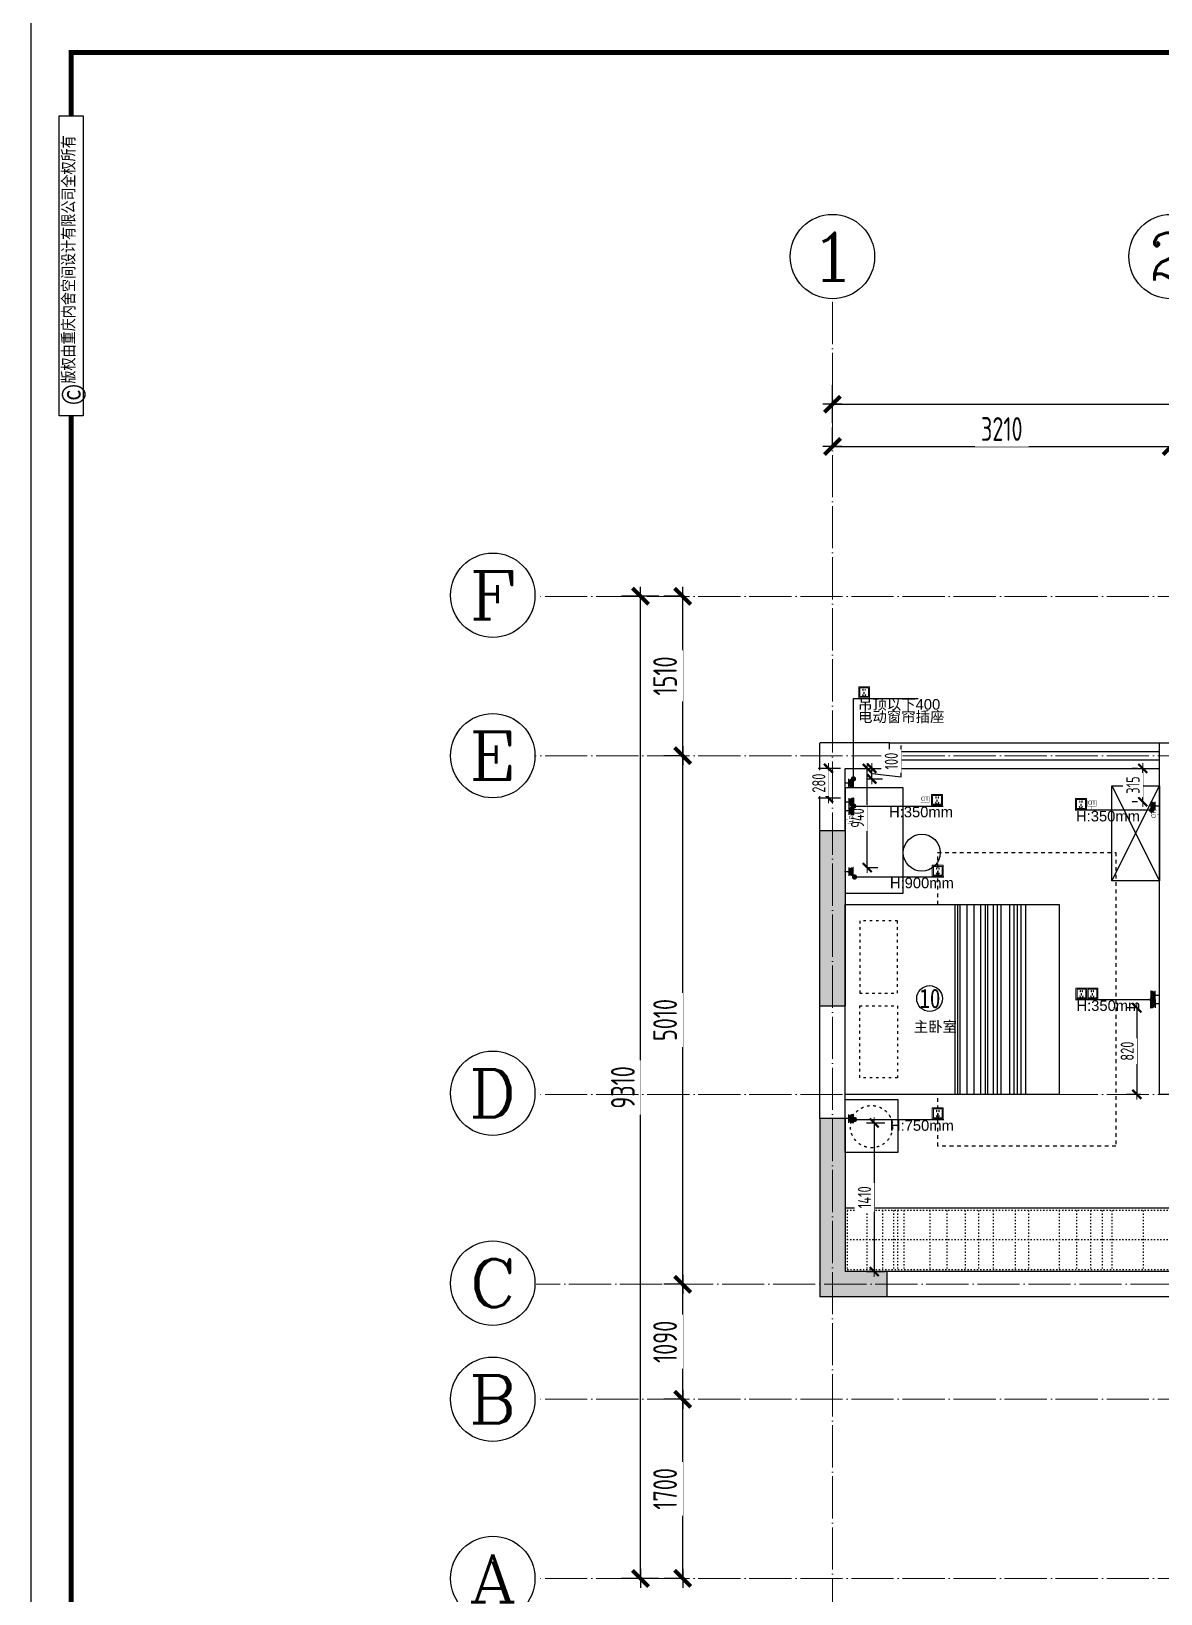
# Model space of a CAD drawing. Header units: inches. Extents: x -50945 to 250244, y -404780 to 18493.
# Drawn here: x 91323 to 102031, y -284912 to -270102 of the extents above; entities that cross this region are included whole.
import ezdxf
from ezdxf.enums import TextEntityAlignment as Align

# ---------------------------------------------------------------- set-up
doc = ezdxf.new("R2010")
doc.units = ezdxf.units.IN
doc.header["$MEASUREMENT"] = 0
for name, pattern in [('ACAD_ISO03W100', [30, 12, -18]), ('DOTE', [2.42, 2, -0.2, 0.02, -0.2]), ('iGo户型优化10', [30, 12, -18]), ('iGo户型优化15', [2, 1, -1])]:
    doc.linetypes.add(name, pattern=pattern)
for name, color, linetype, lineweight in [('0000插座', 1, 'Continuous', 25), ('0000照明', 241, 'Continuous', 25), ('天棚材质标注', 2, 'Continuous', 5)]:
    doc.layers.add(name, color=color, linetype=linetype, lineweight=lineweight)
for name, color, linetype in [('15开关布置图-YJ', 2, 'Continuous'), ('AXIS', 1, 'Continuous'), ('AXIS_TEXT', 7, 'Continuous'), ('A图框', 7, 'Continuous'), ('D-ARCHI', 250, 'Continuous'), ('EVH 立面填充', 8, 'Continuous'), ('IBS-003-建筑窗框', 3, 'Continuous'), ('IBS-182-原建筑非承重墙', 150, 'Continuous'), ('IBS-200-原建筑承重墙柱', 200, 'Continuous'), ('IBS-63-原建筑窗', 63, 'Continuous'), ('IDS-040-固定高家具', 40, 'Continuous'), ('IFF-51-活动家具', 51, 'Continuous'), ('iGo户型优化', 7, 'Continuous'), ('外标注', 50, 'Continuous'), ('房间编号', 50, 'Continuous')]:
    doc.layers.add(name, color=color, linetype=linetype)
doc.styles.add('04.YBC-外标注3.0', font='', dxfattribs={"width": 0.8, "height": 3})
doc.styles.add('_TCH_AXIS', font='COMPLEX', dxfattribs={"bigfont": 'GBCBIG'})
doc.styles.add('ARI', font='', dxfattribs={"width": 0.8, "height": 200})
doc.styles.add('COMPLEX', font='COMPLEX')
doc.styles.add('HBA-DIMT', font='ARCHS.SHX', dxfattribs={"width": 0.8})
doc.styles.add('MtXpl_Arial_Unicode_', font='Arial Unicode.ttf')
doc.styles.get("Standard").update_dxf_attribs({"font": 'Arial.ttf'})
doc.styles.get('04.YBC-外标注3.0').set_extended_font_data('SimSun')
doc.styles.get('ARI').set_extended_font_data('SimSun')
doc.dimstyles.new('HBA_40', dxfattribs={"dimscale": 50, "dimtxt": 2.5, "dimasz": 0.1, "dimexe": 2, "dimexo": 2.5, "dimgap": 0.6, "dimtad": 1, "dimdec": 0, "dimrnd": 5, "dimzin": 0, "dimtxsty": 'HBA-DIMT', "dimblk": 'HBA_DIMENSION_TICK', "dimblk1": 'HBA_DIMENSION_TICK', "dimblk2": 'HBA_DIMENSION_TICK', "dimcen": 0.125, "dimclrd": 44, "dimclre": 44, "dimclrt": 2, "dimadec": 0, "dimazin": 0, "dimtfac": 1, "dimtdec": 0, "dimtix": 1, "dimtmove": 1, "dimatfit": 3, "dimldrblk": 'HBA_Leader_Dot', "dimfxl": 0, "dimtvp": 1, "dimtfill": 1, "dimtolj": 1, "dimtzin": 0, "dimarcsym": 0})

# ---------------------------------------------------------------- blocks, each defined once
blk = doc.blocks.new('HBA_DIMENSION_TICK')
at = {"color": 0, "linetype": 'ByBlock'}
for p, q in [((-10, 0), (0, 0)), ((0, 0), (10, 0))]:
    blk.add_line(p, q, dxfattribs=at)
at = {"color": 50, "linetype": 'ByBlock'}
blk.add_solid([(-10, -7), (-7, -10), (7, 10), (10, 7)], dxfattribs=at)
blk = doc.blocks.new('*D740')
at = {"layer": 'Defpoints', "color": 0, "transparency": 16777216}
for p in [(102129, -274038), (98919, -274263), (102129, -274263)]:
    blk.add_point(p, dxfattribs=at)
at = {"layer": '外标注', "color": 44, "lineweight": -2, "transparency": 16777216}
for p, q in [((98919, -274038), (98919, -273858)), ((102129, -274038), (102129, -273858)), ((98928, -274038), (102120, -274038))]:
    blk.add_line(p, q, dxfattribs=at)
at = {"layer": '外标注', "color": 44, "lineweight": -2, "transparency": 16777216, "xscale": 9, "yscale": 9, "zscale": 9, "rotation": 180}
blk.add_blockref('HBA_DIMENSION_TICK', (98919, -274038), dxfattribs=at)
at = {"layer": '外标注', "color": 44, "lineweight": -2, "transparency": 16777216, "xscale": 9, "yscale": 9, "zscale": 9}
blk.add_blockref('HBA_DIMENSION_TICK', (102129, -274038), dxfattribs=at)
at = {"layer": '外标注', "color": 2, "transparency": 16777216, "insert": (100524, -273872), "char_height": 225, "attachment_point": 5, "style": 'HBA-DIMT', "bg_fill": 3, "box_fill_scale": 1.25, "bg_fill_color": 256, "bg_fill_true_color": 13158600, "bg_fill_transparency": 0}
blk.add_mtext('\\A1;3210', dxfattribs=at)
blk = doc.blocks.new('HBA_Leader_Dot')
at = {"color": 0, "linetype": 'ByBlock'}
blk.add_line((-5, 0), (-10, 0), dxfattribs=at)
at = {"color": 0, "linetype": 'ByBlock', "const_width": 5}
blk.add_lwpolyline([(-2.5, 0, 1), (2.5, 0, 1)], format="xyb", close=True, dxfattribs=at)
blk = doc.blocks.new('*D744')
at = {"layer": 'Defpoints', "color": 0, "transparency": 16777216}
for p in [(113619, -273638), (98919, -274038), (113619, -274038)]:
    blk.add_point(p, dxfattribs=at)
at = {"layer": '外标注', "color": 44, "lineweight": -2, "transparency": 16777216}
for p, q in [((98919, -273813), (98919, -273458)), ((113619, -273813), (113619, -273458)), ((98928, -273638), (113610, -273638))]:
    blk.add_line(p, q, dxfattribs=at)
at = {"layer": '外标注', "color": 44, "lineweight": -2, "transparency": 16777216, "xscale": 9, "yscale": 9, "zscale": 9, "rotation": 180}
blk.add_blockref('HBA_DIMENSION_TICK', (98919, -273638), dxfattribs=at)
at = {"layer": '外标注', "color": 44, "lineweight": -2, "transparency": 16777216, "xscale": 9, "yscale": 9, "zscale": 9}
blk.add_blockref('HBA_DIMENSION_TICK', (113619, -273638), dxfattribs=at)
at = {"layer": '外标注', "color": 2, "transparency": 16777216, "insert": (106269, -273472), "char_height": 225, "attachment_point": 5, "style": 'HBA-DIMT', "bg_fill": 3, "box_fill_scale": 1.25, "bg_fill_color": 256, "bg_fill_true_color": 13158600, "bg_fill_transparency": 0}
blk.add_mtext('\\A1;14700', dxfattribs=at)
blk = doc.blocks.new('*D745')
at = {"layer": 'Defpoints', "color": 0, "transparency": 16777216}
for p in [(97499, -283069), (97700, -283069), (97700, -284767)]:
    blk.add_point(p, dxfattribs=at)
at = {"layer": '外标注', "color": 44, "lineweight": -2, "transparency": 16777216}
for p, q in [((97499, -283069), (97319, -283069)), ((97499, -284758), (97499, -283078)), ((97499, -284767), (97319, -284767))]:
    blk.add_line(p, q, dxfattribs=at)
at = {"layer": '外标注', "color": 44, "lineweight": -2, "transparency": 16777216, "xscale": 9, "yscale": 9, "zscale": 9}
for p, rotation in [((97499, -283069), 90), ((97499, -284767), 270)]:
    blk.add_blockref('HBA_DIMENSION_TICK', p, dxfattribs=dict(at, rotation=rotation))
at = {"layer": '外标注', "color": 2, "transparency": 16777216, "insert": (97332, -283918), "char_height": 225, "attachment_point": 5, "rotation": 90, "style": 'HBA-DIMT', "bg_fill": 3, "box_fill_scale": 1.25, "bg_fill_color": 256, "bg_fill_true_color": 13158600, "bg_fill_transparency": 0}
blk.add_mtext('\\A1;1700', dxfattribs=at)
blk = doc.blocks.new('*D746')
at = {"layer": 'Defpoints', "color": 0, "transparency": 16777216}
for p in [(97499, -281979), (97700, -281979), (97700, -283069)]:
    blk.add_point(p, dxfattribs=at)
at = {"layer": '外标注', "color": 44, "lineweight": -2, "transparency": 16777216}
for p, q in [((97499, -281979), (97319, -281979)), ((97499, -283060), (97499, -281988)), ((97499, -283069), (97319, -283069))]:
    blk.add_line(p, q, dxfattribs=at)
at = {"layer": '外标注', "color": 44, "lineweight": -2, "transparency": 16777216, "xscale": 9, "yscale": 9, "zscale": 9}
for p, rotation in [((97499, -281979), 90), ((97499, -283069), 270)]:
    blk.add_blockref('HBA_DIMENSION_TICK', p, dxfattribs=dict(at, rotation=rotation))
at = {"layer": '外标注', "color": 2, "transparency": 16777216, "insert": (97332, -282524), "char_height": 225, "attachment_point": 5, "rotation": 90, "style": 'HBA-DIMT', "bg_fill": 3, "box_fill_scale": 1.25, "bg_fill_color": 256, "bg_fill_true_color": 13158600, "bg_fill_transparency": 0}
blk.add_mtext('\\A1;1090', dxfattribs=at)
blk = doc.blocks.new('*D747')
at = {"layer": 'Defpoints', "color": 0, "transparency": 16777216}
for p in [(97499, -276969), (97700, -276969), (97700, -281979)]:
    blk.add_point(p, dxfattribs=at)
at = {"layer": '外标注', "color": 44, "lineweight": -2, "transparency": 16777216}
for p, q in [((97499, -276969), (97319, -276969)), ((97499, -281970), (97499, -276978)), ((97499, -281979), (97319, -281979))]:
    blk.add_line(p, q, dxfattribs=at)
at = {"layer": '外标注', "color": 44, "lineweight": -2, "transparency": 16777216, "xscale": 9, "yscale": 9, "zscale": 9}
for p, rotation in [((97499, -276969), 90), ((97499, -281979), 270)]:
    blk.add_blockref('HBA_DIMENSION_TICK', p, dxfattribs=dict(at, rotation=rotation))
at = {"layer": '外标注', "color": 2, "transparency": 16777216, "insert": (97332, -279474), "char_height": 225, "attachment_point": 5, "rotation": 90, "style": 'HBA-DIMT', "bg_fill": 3, "box_fill_scale": 1.25, "bg_fill_color": 256, "bg_fill_true_color": 13158600, "bg_fill_transparency": 0}
blk.add_mtext('\\A1;5010', dxfattribs=at)
blk = doc.blocks.new('*D748')
at = {"layer": 'Defpoints', "color": 0, "transparency": 16777216}
for p in [(97499, -275458), (97700, -275458), (97700, -276969)]:
    blk.add_point(p, dxfattribs=at)
at = {"layer": '外标注', "color": 44, "lineweight": -2, "transparency": 16777216}
for p, q in [((97499, -275458), (97319, -275458)), ((97499, -276960), (97499, -275467)), ((97499, -276969), (97319, -276969))]:
    blk.add_line(p, q, dxfattribs=at)
at = {"layer": '外标注', "color": 44, "lineweight": -2, "transparency": 16777216, "xscale": 9, "yscale": 9, "zscale": 9}
for p, rotation in [((97499, -275458), 90), ((97499, -276969), 270)]:
    blk.add_blockref('HBA_DIMENSION_TICK', p, dxfattribs=dict(at, rotation=rotation))
at = {"layer": '外标注', "color": 2, "transparency": 16777216, "insert": (97332, -276213), "char_height": 225, "attachment_point": 5, "rotation": 90, "style": 'HBA-DIMT', "bg_fill": 3, "box_fill_scale": 1.25, "bg_fill_color": 256, "bg_fill_true_color": 13158600, "bg_fill_transparency": 0}
blk.add_mtext('\\A1;1510', dxfattribs=at)
blk = doc.blocks.new('*D749')
at = {"layer": 'Defpoints', "color": 0, "transparency": 16777216}
for p in [(97099, -275458), (97499, -275458), (97499, -284767)]:
    blk.add_point(p, dxfattribs=at)
at = {"layer": '外标注', "color": 44, "lineweight": -2, "transparency": 16777216}
for p, q in [((97274, -275458), (96919, -275458)), ((97099, -284758), (97099, -275467)), ((97274, -284767), (96919, -284767))]:
    blk.add_line(p, q, dxfattribs=at)
at = {"layer": '外标注', "color": 44, "lineweight": -2, "transparency": 16777216, "xscale": 9, "yscale": 9, "zscale": 9}
for p, rotation in [((97099, -275458), 90), ((97099, -284767), 270)]:
    blk.add_blockref('HBA_DIMENSION_TICK', p, dxfattribs=dict(at, rotation=rotation))
at = {"layer": '外标注', "color": 2, "transparency": 16777216, "insert": (96932, -280113), "char_height": 225, "attachment_point": 5, "rotation": 90, "style": 'HBA-DIMT', "bg_fill": 3, "box_fill_scale": 1.25, "bg_fill_color": 256, "bg_fill_true_color": 13158600, "bg_fill_transparency": 0}
blk.add_mtext('\\A1;9310', dxfattribs=at)
blk = doc.blocks.new('_AXISO')
blk.add_circle((0, 0), 0.5)
at = {"layer": 'AXIS_TEXT', "style": 'COMPLEX', "width": 1.041667}
blk.add_attdef('A', text='', height=0.56, dxfattribs=at).set_placement((-0.25, -0.28), (0.25, -0.28), align=Align.FIT)
blk = doc.blocks.new('gegeg')
at = {"layer": 'A图框'}
for points in [[(162587, -39218), (162587, -60008), (133187, -60008), (133187, -39218)], [(133431, -40125), (133643, -40125), (133643, -42755), (133431, -42755)]]:
    blk.add_lwpolyline(points, close=True, dxfattribs=at)
at = {"layer": 'A图框', "const_width": 42}
for points in [[(133537, -40125), (133537, -39568), (162237, -39568), (162237, -57908)], [(133537, -57908), (133537, -42755)]]:
    blk.add_lwpolyline(points, dxfattribs=at)
at = {"layer": 'A图框', "rotation": 90, "style": '04.YBC-外标注3.0'}
for s, insert, char_height, width, attachment_point in [('版权由重庆内舍空间设计有限公司全权所有', (133460, -42471), 105, 2420.6, 1), ('©', (133559, -42567), 210, 191.34, 5)]:
    blk.add_mtext(s, dxfattribs=dict(at, insert=insert, char_height=char_height, width=width, attachment_point=attachment_point))
blk = doc.blocks.new('fntjy')
at = {"layer": 'IFF-51-活动家具'}
for p, q in [((34752, -15106), (34752, -13306)), ((34794, -15106), (34794, -13306)), ((34830, -15106), (34830, -13306)), ((34860, -15106), (34860, -13306)), ((34902, -15106), (34902, -13306)), ((34985, -15106), (34985, -13306)), ((35021, -15106), (35021, -13306)), ((35057, -15106), (35057, -13306)), ((35110, -15106), (35110, -13306)), ((35134, -15106), (35134, -13306)), ((35176, -15106), (35176, -13306)), ((35241, -15106), (35241, -13306)), ((35307, -15106), (35307, -13306)), ((35373, -15106), (35373, -13306)), ((35396, -15106), (35396, -13306)), ((35420, -15106), (35420, -13306))]:
    blk.add_line(p, q, dxfattribs=at)
for points in [[(36461, -12756), (36461, -13256), (35961, -13256), (35961, -12756)], [(34431, -15106), (34431, -13306), (36461, -13306), (36461, -15106)]]:
    blk.add_lwpolyline(points, close=True, dxfattribs=at)
at = {"layer": 'iGo户型优化', "color": 251, "linetype": 'iGo户型优化15', "ltscale": 35}
blk.add_lwpolyline([(35583, -15106), (35583, -15598), (33895, -15598), (33895, -12814), (35583, -12814), (35583, -13306)], dxfattribs=at)
at = {"layer": 'iGo户型优化', "color": 251, "linetype": 'iGo户型优化10', "ltscale": 2}
for points in [[(36323, -13463), (36323, -14145), (35963, -14145), (35963, -13463)], [(36323, -14949), (36323, -14266), (35963, -14266), (35963, -14949)]]:
    blk.add_lwpolyline(points, close=True, dxfattribs=at)
blk.add_circle((36211, -13000), 200, dxfattribs=at)
blk = doc.blocks.new('_LINKPT1')
blk.add_line((0, 0), (0, 0))
blk = doc.blocks.new('M_X23')
for p, q in [((-0.5, 1.05), (-0.5, 1)), ((-0.5, 1), (0.5, 1)), ((0.5, 0.5), (-0.5, 0.5)), ((0, 0.5), (0, 0)), ((0.5, 1.05), (0.5, 1))]:
    blk.add_line(p, q)
blk.add_arc((0, 1), 0.5, 180, 0)
for points in [[(0.43, 0.75), (-0.43, 0.75), (0.5, 1), (-0.5, 1)], [(0.25, 0.57), (-0.25, 0.57), (0.43, 0.75), (-0.43, 0.75)], [(0, 0.5), (0, 0.5), (0.25, 0.57), (-0.25, 0.57)]]:
    blk.add_solid(points)
blk.add_blockref('_LINKPT1', (0, 0))
at = {"width": 0.8, "flags": 9}
blk.add_attdef('A', (0, 0), '', height=0.00002, dxfattribs=at)
blk = doc.blocks.new('*D767')
at = {"layer": 'Defpoints', "color": 0, "transparency": 16777216}
for p in [(99118, -280449), (99118, -281859), (99315, -281859)]:
    blk.add_point(p, dxfattribs=at)
at = {"layer": '天棚材质标注', "color": 44, "lineweight": -2, "transparency": 16777216}
for p, q in [((99243, -280449), (99415, -280449)), ((99315, -280454), (99315, -281854)), ((99243, -281859), (99415, -281859))]:
    blk.add_line(p, q, dxfattribs=at)
at = {"layer": '天棚材质标注', "color": 44, "lineweight": -2, "transparency": 16777216, "xscale": 5, "yscale": 5, "zscale": 5}
for p, rotation in [((99315, -280449), 90), ((99315, -281859), 270)]:
    blk.add_blockref('HBA_DIMENSION_TICK', p, dxfattribs=dict(at, rotation=rotation))
at = {"layer": '天棚材质标注', "color": 2, "transparency": 16777216, "insert": (99222, -281154), "char_height": 125, "attachment_point": 5, "rotation": 90, "style": 'HBA-DIMT', "bg_fill": 3, "box_fill_scale": 1.25, "bg_fill_color": 256, "bg_fill_true_color": 13158600, "bg_fill_transparency": 0}
blk.add_mtext('\\A1;1410', dxfattribs=at)
blk = doc.blocks.new('h46jtr')
at = {"lineweight": 0}
for points in [[(4759.4, 50.76), (4763.7, 50.76), (4763.7, 46.46), (4759.4, 46.46)], [(4763.27, 50.33), (4759.83, 50.33), (4759.83, 46.89), (4763.27, 46.89)], [(4761.03, 49.83), (4761.14, 49.83), (4761.14, 49.26), (4761.03, 49.26)], [(4761.88, 49.83), (4762, 49.83), (4762, 49.26), (4761.88, 49.26)], [(4760.98, 47.68), (4760.86, 47.61), (4761.13, 47.16), (4761.24, 47.22)], [(4761.44, 48.58), (4761.59, 48.58), (4761.59, 48), (4761.44, 48)], [(4762.05, 47.68), (4762.16, 47.61), (4761.9, 47.16), (4761.79, 47.22)]]:
    blk.add_lwpolyline(points, close=True, dxfattribs=at)
blk = doc.blocks.new('*D768')
at = {"layer": 'Defpoints', "color": 0, "transparency": 16777216}
for p in [(99118, -277089), (99249, -277089), (99118, -278029)]:
    blk.add_point(p, dxfattribs=at)
at = {"layer": '天棚材质标注', "color": 44, "lineweight": -2, "transparency": 16777216}
for p, q in [((99243, -277089), (99349, -277089)), ((99249, -278024), (99249, -277094)), ((99243, -278029), (99349, -278029))]:
    blk.add_line(p, q, dxfattribs=at)
at = {"layer": '天棚材质标注', "color": 44, "lineweight": -2, "transparency": 16777216, "xscale": 5, "yscale": 5, "zscale": 5}
for p, rotation in [((99249, -277089), 90), ((99249, -278029), 270)]:
    blk.add_blockref('HBA_DIMENSION_TICK', p, dxfattribs=dict(at, rotation=rotation))
at = {"layer": '天棚材质标注', "color": 2, "transparency": 16777216, "insert": (99156, -277559), "char_height": 125, "attachment_point": 5, "rotation": 90, "style": 'HBA-DIMT', "bg_fill": 3, "box_fill_scale": 1.25, "bg_fill_color": 256, "bg_fill_true_color": 13158600, "bg_fill_transparency": 0}
blk.add_mtext('\\A1;940', dxfattribs=at)
blk = doc.blocks.new('dther')
at = {"color": 1, "const_width": 2.65}
for points in [[(520868, -304443), (520949, -304443), (520949, -304503), (520989, -304503)], [(520868, -304564), (520949, -304564), (520949, -304503), (520989, -304503)]]:
    blk.add_lwpolyline(points, dxfattribs=at)
at = {"color": 1, "insert": (520900, -304503), "char_height": 60.4, "width": 110.39, "attachment_point": 5, "rotation": 90}
blk.add_mtext('{\\W1;TD}', dxfattribs=at)
blk = doc.blocks.new('*D769')
at = {"layer": 'Defpoints', "color": 0, "transparency": 16777216}
for p in [(99121, -277089), (99121, -277370)]:
    blk.add_point(p, dxfattribs=at)
at = {"layer": '天棚材质标注', "color": 44, "lineweight": -2, "transparency": 16777216}
for p, q in [((98996, -277089), (98782, -277089)), ((98882, -277084), (98882, -277079)), ((98882, -277370), (98882, -277089)), ((98996, -277370), (98782, -277370)), ((98882, -277375), (98882, -277380))]:
    blk.add_line(p, q, dxfattribs=at)
at = {"layer": '天棚材质标注', "color": 44, "lineweight": -2, "transparency": 16777216, "xscale": 5, "yscale": 5, "zscale": 5}
for p, rotation in [((98882, -277089), 270), ((98882, -277370), 90)]:
    blk.add_blockref('HBA_DIMENSION_TICK', p, dxfattribs=dict(at, rotation=rotation))
at = {"layer": '天棚材质标注', "color": 2, "transparency": 16777216, "insert": (98789, -277229), "char_height": 125, "attachment_point": 5, "rotation": 90, "style": 'HBA-DIMT', "bg_fill": 3, "box_fill_scale": 1.25, "bg_fill_color": 256, "bg_fill_true_color": 13158600, "bg_fill_transparency": 0}
blk.add_mtext('\\A1;280', dxfattribs=at)
at = {"layer": 'Defpoints', "color": 0, "transparency": 16777216}
blk.add_point((98882, -277089), dxfattribs=at)
blk = doc.blocks.new('*D770')
at = {"layer": 'Defpoints', "color": 0, "transparency": 16777216}
for p in [(101935, -279359), (101805, -280179), (101965, -280179)]:
    blk.add_point(p, dxfattribs=at)
at = {"layer": '天棚材质标注', "color": 44, "lineweight": -2, "transparency": 16777216}
for p, q in [((101810, -279359), (101705, -279359)), ((101805, -279364), (101805, -280174)), ((101840, -280179), (101705, -280179))]:
    blk.add_line(p, q, dxfattribs=at)
at = {"layer": '天棚材质标注', "color": 44, "lineweight": -2, "transparency": 16777216, "xscale": 5, "yscale": 5, "zscale": 5}
for p, rotation in [((101805, -279359), 90), ((101805, -280179), 270)]:
    blk.add_blockref('HBA_DIMENSION_TICK', p, dxfattribs=dict(at, rotation=rotation))
at = {"layer": '天棚材质标注', "color": 2, "transparency": 16777216, "insert": (101713, -279769), "char_height": 125, "attachment_point": 5, "rotation": 90, "style": 'HBA-DIMT', "bg_fill": 3, "box_fill_scale": 1.25, "bg_fill_color": 256, "bg_fill_true_color": 13158600, "bg_fill_transparency": 0}
blk.add_mtext('\\A1;820', dxfattribs=at)
blk = doc.blocks.new('*D771')
at = {"layer": '天棚材质标注', "color": 44, "lineweight": -2, "transparency": 16777216}
for p, q in [((101810, -277089), (101760, -277089)), ((101860, -277400), (101860, -277094)), ((101810, -277405), (101760, -277405))]:
    blk.add_line(p, q, dxfattribs=at)
at = {"layer": '天棚材质标注', "color": 44, "lineweight": -2, "transparency": 16777216, "xscale": 5, "yscale": 5, "zscale": 5}
for p, rotation in [((101860, -277089), 90), ((101860, -277405), 270)]:
    blk.add_blockref('HBA_DIMENSION_TICK', p, dxfattribs=dict(at, rotation=rotation))
at = {"layer": '天棚材质标注', "color": 2, "transparency": 16777216, "insert": (101768, -277247), "char_height": 125, "attachment_point": 5, "rotation": 90, "style": 'HBA-DIMT', "bg_fill": 3, "box_fill_scale": 1.25, "bg_fill_color": 256, "bg_fill_true_color": 13158600, "bg_fill_transparency": 0}
blk.add_mtext('\\A1;315', dxfattribs=at)
at = {"layer": 'Defpoints', "color": 0, "transparency": 16777216}
for p in [(101860, -277089), (101935, -277089), (101935, -277405)]:
    blk.add_point(p, dxfattribs=at)
blk = doc.blocks.new('*D1056')
at = {"layer": 'Defpoints', "color": 0, "transparency": 16777216}
for p in [(99118, -277089), (99292, -277089), (99118, -277189)]:
    blk.add_point(p, dxfattribs=at)
at = {"layer": '天棚材质标注', "color": 44, "lineweight": -2, "transparency": 16777216}
for p, q in [((99570, -277169), (99570, -276871)), ((99243, -277089), (99392, -277089)), ((99292, -277184), (99292, -277094)), ((99243, -277189), (99392, -277189)), ((99292, -277139), (99570, -277169))]:
    blk.add_line(p, q, dxfattribs=at)
at = {"layer": '天棚材质标注', "color": 2, "transparency": 16777216, "insert": (99477, -277020), "char_height": 125, "attachment_point": 5, "rotation": 90, "style": 'HBA-DIMT', "bg_fill": 3, "box_fill_scale": 1.25, "bg_fill_color": 256, "bg_fill_true_color": 13158600, "bg_fill_transparency": 0}
blk.add_mtext('\\A1;100', dxfattribs=at)
at = {"layer": '天棚材质标注', "color": 44, "lineweight": -2, "transparency": 16777216, "xscale": 5, "yscale": 5, "zscale": 5}
for p, rotation in [((99292, -277089), 90), ((99292, -277189), 270)]:
    blk.add_blockref('HBA_DIMENSION_TICK', p, dxfattribs=dict(at, rotation=rotation))

msp = doc.modelspace()

# ---------------------------------------------------------------- hatches: boundary and pattern name
at = {"layer": 'EVH 立面填充'}
h = msp.add_hatch(color=256, dxfattribs=at)
h.dxf.hatch_style = 1
h.paths.add_polyline_path([(98798.67, -279338.62), (99038.67, -279338.62), (99038.67, -277678.62), (98798.67, -277678.62)])
h = msp.add_hatch(color=256, dxfattribs=at)
h.dxf.hatch_style = 1
h.paths.add_polyline_path([(99038.67, -281858.62), (99038.67, -280408.62), (98798.67, -280408.62), (98798.67, -282098.62), (99438.67, -282098.62), (99438.67, -281858.62)])

# ---------------------------------------------------------------- linework, layer by layer
at = {"layer": 'IBS-003-建筑窗框', "color": 251, "ltscale": 10}
for p, q in [((99458.67, -276847.62), (102018.67, -276847.62)), ((99458.67, -277088.62), (102018.67, -277088.62))]:
    msp.add_line(p, q, dxfattribs=at)
at = {"layer": 'IBS-182-原建筑非承重墙'}
for p, q in [((99458.67, -276847.62), (98798.67, -276847.62)), ((98798.67, -277678.62), (98798.67, -276848.62)), ((99458.67, -277088.62), (99458.67, -276847.62)), ((102018.67, -276847.62), (102238.67, -276847.62)), ((102018.67, -280178.62), (102018.67, -276848.62)), ((99038.67, -277678.62), (99038.67, -277088.62)), ((99038.67, -277088.62), (99458.67, -277088.62)), ((98798.67, -280408.62), (98798.67, -279338.62)), ((99038.67, -280408.62), (99038.67, -279338.62)), ((103558.67, -280178.62), (102018.67, -280178.62)), ((102388.37, -281858.62), (99438.67, -281858.62)), ((102388.37, -282098.62), (99438.67, -282098.62))]:
    msp.add_line(p, q, dxfattribs=at)
at = {"layer": 'IBS-200-原建筑承重墙柱', "ltscale": 0.02}
for p, q in [((98798.67, -277678.62), (99038.67, -277678.62)), ((98798.67, -279338.62), (98798.67, -277678.62)), ((99038.67, -277678.62), (99038.67, -279338.62)), ((98798.67, -279338.62), (99038.67, -279338.62)), ((99038.67, -280408.62), (98798.67, -280408.62)), ((98798.67, -280408.62), (98798.67, -282098.62)), ((99038.67, -280408.62), (99038.67, -281858.62)), ((99438.67, -281858.62), (99038.67, -281858.62)), ((99438.67, -282098.62), (99438.67, -281858.62)), ((99438.67, -282098.62), (98798.67, -282098.62))]:
    msp.add_line(p, q, dxfattribs=at)
at = {"layer": 'IBS-63-原建筑窗'}
for p, q in [((99458.67, -276927.62), (102018.67, -276927.62)), ((99458.67, -277008.62), (102018.67, -277008.62))]:
    msp.add_line(p, q, dxfattribs=at)
at = {"layer": 'IDS-040-固定高家具'}
msp.add_line((102388.37, -281258.62), (99038.67, -281258.62), dxfattribs=at)
at = {"layer": 'IDS-040-固定高家具', "linetype": 'ACAD_ISO03W100'}
for p, q in [((99245.76, -281278.62), (99245.76, -281838.62)), ((99394.5, -281278.62), (99394.5, -281838.62)), ((99498.61, -281278.62), (99498.61, -281838.62)), ((99535.79, -281278.62), (99535.79, -281838.62)), ((99595.29, -281278.62), (99595.29, -281838.62)), ((99840.7, -281278.62), (99840.7, -281838.62)), ((100004.3, -281278.62), (100004.3, -281838.62)), ((100175.35, -281278.62), (100175.35, -281838.62)), ((100301.77, -281278.62), (100301.77, -281838.62)), ((100443.07, -281278.62), (100443.07, -281838.62)), ((100651.29, -281278.62), (100651.29, -281838.62)), ((100777.71, -281278.62), (100777.71, -281838.62)), ((101067.74, -281278.62), (101067.74, -281838.62)), ((101231.35, -281278.62), (101231.35, -281838.62)), ((101365.21, -281278.62), (101365.21, -281838.62)), ((101476.76, -281278.62), (101476.76, -281838.62)), ((101566, -281278.62), (101566, -281838.62)), ((101863.47, -281278.62), (101863.47, -281838.62)), ((102368.37, -281558.62), (99058.67, -281558.62))]:
    msp.add_line(p, q, dxfattribs=at)
msp.add_lwpolyline([(99058.67, -281838.62), (102368.37, -281838.62), (102368.37, -281278.62), (99058.67, -281278.62)], close=True, dxfattribs=at)
at = {"layer": 'IFF-51-活动家具'}
for p, q in [((101568.67, -278154.17), (102018.67, -277254.17)), ((101568.67, -277254.17), (102018.67, -278154.17))]:
    msp.add_line(p, q, dxfattribs=at)
for points in [[(99038.67, -278272.67), (99588.67, -278272.67), (99588.67, -277272.67), (99038.67, -277272.67)], [(101568.67, -277254.17), (102018.67, -277254.17), (102018.67, -278154.17), (101568.67, -278154.17)]]:
    msp.add_lwpolyline(points, close=True, dxfattribs=at)
msp.add_circle((99765.15, -277887.88), 175, dxfattribs=at)
at = {"layer": '房间编号'}
msp.add_circle((99839.9, -279270.89), 122.5, dxfattribs=at)

# ---------------------------------------------------------------- block references
at = {"rotation": 180}
msp.add_blockref('fntjy', (135499.77, -293484.53), dxfattribs=at)
at = {"layer": '0000插座', "color": 8, "lineweight": 5, "yscale": 24.14285714285714, "zscale": 24.14285714285714}
for p, xscale in [((-15737.85, -277540.61), 24.14285714285714), ((214867.57, -278560.74), -24.14285714285714), ((-13682.12, -278600.21), 24.14285714285714), ((214874.68, -279233.18), -24.14285714285714), ((-13678.11, -280396.31), 24.14285714285714), ((-13574.3, -280396.31), 24.14285714285714), ((214874.68, -281532.44), -24.14285714285714)]:
    msp.add_blockref('h46jtr', p, dxfattribs=dict(at, xscale=xscale))
at = {"layer": '0000插座', "lineweight": 5}
for name, p, xscale, yscale, zscale, rotation in [('dther', (-103206.33, 69890.96), -0.6666666666666666, 0.6666666666666666, 0.6666666666666666, 90.00000000000007), ('dther', (-101624.56, 69852.47), -0.6666666666666666, 0.6666666666666666, 0.6666666666666666, 90.00000000000007), ('M_X23', (102018.67, -277445.15), -80.1239835984177, 80.1239835984177, 80.1239835984177, 89.9999999998585), ('M_X23', (99033.95, -278068.62), -80.1239835984177, 80.1239835984177, 80.1239835984177, 270), ('M_X23', (102018.67, -279238.56), -80.1239835984177, 80.1239835984177, 80.1239835984177, 89.9999999998585), ('M_X23', (102018.67, -279318.68), 80.1239835984177, 80.1239835984177, 80.1239835984177, 90.00000000014148), ('M_X23', (99033.95, -280408.62), 80.1239835984177, 80.1239835984177, 80.1239835984177, 270)]:
    msp.add_blockref(name, p, dxfattribs=dict(at, xscale=xscale, yscale=yscale, zscale=zscale, rotation=rotation))
at = {"layer": 'AXIS'}
ref = msp.add_blockref('_AXISO', (98918.67, -272238.38), dxfattribs=dict(at, xscale=800, yscale=800, zscale=800))
ref.add_attrib('A', '1', dxfattribs={"layer": 'AXIS_TEXT', "height": 452.55, "style": '_TCH_AXIS', "width": 2.333333}).set_placement((98692.4, -272464.65), (99144.95, -272464.65), align=Align.FIT)
ref = msp.add_blockref('_AXISO', (102128.67, -272238.38), dxfattribs=dict(at, xscale=800, yscale=800, zscale=800))
ref.add_attrib('A', '2', dxfattribs={"layer": 'AXIS_TEXT', "height": 452.55, "style": '_TCH_AXIS', "width": 1.5}).set_placement((101902.4, -272464.65), (102354.95, -272464.65), align=Align.FIT)
ref = msp.add_blockref('_AXISO', (95698.8, -275448.38), dxfattribs=dict(at, xscale=800, yscale=800, zscale=800))
ref.add_attrib('A', 'F', dxfattribs={"layer": 'AXIS_TEXT', "height": 452.55, "style": '_TCH_AXIS', "width": 1.3125}).set_placement((95472.52, -275674.65), (95925.07, -275674.65), align=Align.FIT)
ref = msp.add_blockref('_AXISO', (95698.67, -276968.62), dxfattribs=dict(at, xscale=800, yscale=800, zscale=800))
ref.add_attrib('A', 'E', dxfattribs={"layer": 'AXIS_TEXT', "height": 452.55, "style": '_TCH_AXIS', "width": 1.3125}).set_placement((95472.4, -277194.89), (95924.95, -277194.89), align=Align.FIT)
ref = msp.add_blockref('_AXISO', (95698.67, -280168.39), dxfattribs=dict(at, xscale=800, yscale=800, zscale=800))
ref.add_attrib('A', 'D', dxfattribs={"layer": 'AXIS_TEXT', "height": 452.55, "style": '_TCH_AXIS', "width": 1.235294}).set_placement((95472.4, -280394.66), (95924.95, -280394.66), align=Align.FIT)
ref = msp.add_blockref('_AXISO', (95698.67, -281968.39), dxfattribs=dict(at, xscale=800, yscale=800, zscale=800))
ref.add_attrib('A', 'C', dxfattribs={"layer": 'AXIS_TEXT', "height": 452.55, "style": '_TCH_AXIS', "width": 1.4}).set_placement((95472.4, -282194.66), (95924.95, -282194.66), align=Align.FIT)
ref = msp.add_blockref('_AXISO', (95698.67, -283068.62), dxfattribs=dict(at, xscale=800, yscale=800, zscale=800))
ref.add_attrib('A', 'B', dxfattribs={"layer": 'AXIS_TEXT', "height": 452.55, "style": '_TCH_AXIS', "width": 1.235294}).set_placement((95472.4, -283294.89), (95924.95, -283294.89), align=Align.FIT)
ref = msp.add_blockref('_AXISO', (95698.87, -284766.95), dxfattribs=dict(at, xscale=800, yscale=800, zscale=800))
ref.add_attrib('A', 'A', dxfattribs={"layer": 'AXIS_TEXT', "height": 452.55, "style": '_TCH_AXIS', "width": 1.166667}).set_placement((95472.6, -284993.23), (95925.15, -284993.23), align=Align.FIT)

# ---------------------------------------------------------------- texts
at = {"layer": '0000插座', "char_height": 100, "width": 2800.5718, "style": 'MtXpl_Arial_Unicode_'}
for s, insert, attachment_point in [('吊顶以下400', (99161.74, -276432.06), 1), ('电动窗帘插座', (99161.74, -276549.79), 1), ('H:350mm', (100061.21, -277452.19), 3), ('H:900mm', (100069.21, -278124.63), 3)]:
    msp.add_mtext(s, dxfattribs=dict(at, insert=insert, attachment_point=attachment_point))
at = {"layer": '房间编号', "color": 8, "style": 'MtXpl_Arial_Unicode_'}
msp.add_text('主卧室', height=100, dxfattribs=at).set_placement((99689.3, -279586.65))
at = {"layer": '房间编号', "insert": (99942.23, -279177.2), "char_height": 183.75, "width": 2606.4647, "attachment_point": 3, "style": 'ARI'}
msp.add_mtext('10', dxfattribs=at)

# ---------------------------------------------------------------- dimensions: what is measured, and where the dimension line sits
at = {"layer": '外标注'}
dim = msp.add_linear_dim(base=(102128.67, -274038.38), p1=(98918.67, -274262.96), p2=(102128.67, -274262.96), dimstyle='HBA_40', override={"dimscale": 90, "dimfxl": 200, "dimfxlon": 1}, dxfattribs=at)
dim.commit()
dim.dimension.update_dxf_attribs({"geometry": '*D740', "text_midpoint": (100523.67, -273871.88)})
dim = msp.add_linear_dim(base=(97498.67, -283068.62), p1=(97699.83, -284766.95), p2=(97699.83, -283068.62), angle=270, dimstyle='HBA_40', override={"dimscale": 90, "dimfxl": 200, "dimfxlon": 1}, dxfattribs=at)
dim.commit()
dim.dimension.update_dxf_attribs({"geometry": '*D745', "text_midpoint": (97332.17, -283917.79)})

# ---------------------------------------------------------------- next in the draw order: dimensions: what is measured, and where the dimension line sits
dim = msp.add_linear_dim(base=(113618.67, -273638.38), p1=(98918.67, -274038.38), p2=(113618.67, -274038.38), dimstyle='HBA_40', override={"dimscale": 90, "dimfxl": 200, "dimfxlon": 1}, dxfattribs=at)
dim.commit()
dim.dimension.update_dxf_attribs({"geometry": '*D744', "text_midpoint": (106268.67, -273471.88)})
dim = msp.add_linear_dim(base=(97498.67, -281978.62), p1=(97699.83, -283068.62), p2=(97699.83, -281978.62), angle=270, dimstyle='HBA_40', override={"dimscale": 90, "dimfxl": 200, "dimfxlon": 1}, dxfattribs=at)
dim.commit()
dim.dimension.update_dxf_attribs({"geometry": '*D746', "text_midpoint": (97332.17, -282523.62)})

# ---------------------------------------------------------------- next in the draw order: linework, layer by layer
at = {"layer": 'D-ARCHI', "color": 251, "linetype": 'DOTE', "lineweight": 5, "ltscale": 200}
msp.add_line((98918.67, -287586.95), (98918.67, -272638.38), dxfattribs=at)

# ---------------------------------------------------------------- next in the draw order: dimensions: what is measured, and where the dimension line sits
at = {"layer": '外标注'}
dim = msp.add_linear_dim(base=(97498.67, -276968.62), p1=(97699.83, -281978.62), p2=(97699.83, -276968.62), angle=270, dimstyle='HBA_40', override={"dimscale": 90, "dimfxl": 200, "dimfxlon": 1}, dxfattribs=at)
dim.commit()
dim.dimension.update_dxf_attribs({"geometry": '*D747', "text_midpoint": (97332.17, -279473.62)})

# ---------------------------------------------------------------- next in the draw order: dimensions: what is measured, and where the dimension line sits
dim = msp.add_linear_dim(base=(97498.67, -275458.38), p1=(97699.83, -276968.62), p2=(97699.83, -275458.38), angle=270, dimstyle='HBA_40', override={"dimscale": 90, "dimfxl": 200, "dimfxlon": 1}, dxfattribs=at)
dim.commit()
dim.dimension.update_dxf_attribs({"geometry": '*D748', "text_midpoint": (97332.17, -276213.5)})

# ---------------------------------------------------------------- next in the draw order: dimensions: what is measured, and where the dimension line sits
dim = msp.add_linear_dim(base=(97098.67, -275458.38), p1=(97498.67, -284766.95), p2=(97498.67, -275458.38), angle=90, dimstyle='HBA_40', override={"dimscale": 90, "dimfxl": 200, "dimfxlon": 1}, dxfattribs=at)
dim.commit()
dim.dimension.update_dxf_attribs({"geometry": '*D749', "text_midpoint": (96932.17, -280112.66)})

# ---------------------------------------------------------------- next in the draw order: linework, layer by layer
at = {"layer": 'D-ARCHI', "color": 251, "linetype": 'DOTE', "lineweight": 5, "ltscale": 200}
for p, q in [((116438.67, -275458.38), (96111.41, -275458.38)), ((116438.67, -276968.62), (96098.67, -276968.62)), ((116438.67, -280178.62), (96111.41, -280178.62)), ((102628.37, -281978.62), (96111.41, -281978.62)), ((116438.67, -283068.62), (96111.41, -283068.62)), ((116438.67, -284766.95), (96111.41, -284766.95))]:
    msp.add_line(p, q, dxfattribs=at)

# ---------------------------------------------------------------- next in the draw order: block references
at = {"layer": '15开关布置图-YJ', "color": 2, "xscale": 1.081091401797356, "yscale": 1.081091401797356, "zscale": 1.081091401797356}
msp.add_blockref('gegeg', (-52664.31, -227526.41), dxfattribs=at)

# ---------------------------------------------------------------- next in the draw order: dimensions: what is measured, and where the dimension line sits
at = {"layer": '天棚材质标注', "color": 6}
for base, p1, p2, picture, middle in [((99248.67, -277088.62), (99118.08, -278028.56), (99118.08, -277088.62), '*D768', (99156.17, -277558.59)), ((101860.04, -277088.62), (101934.54, -277405.08), (101934.54, -277088.62), '*D771', (101767.54, -277246.85)), ((101805.49, -280178.62), (101934.54, -279358.74), (101964.97, -280178.62), '*D770', (101712.99, -279768.68)), ((99314.93, -281858.62), (99118.08, -280448.68), (99118.08, -281858.62), '*D767', (99222.43, -281153.65))]:
    dim = msp.add_linear_dim(base=base, p1=p1, p2=p2, angle=90, dimstyle='HBA_40', dxfattribs=at)
    dim.commit()
    dim.dimension.update_dxf_attribs({"geometry": picture, "text_midpoint": middle})

# ---------------------------------------------------------------- next in the draw order: block references
at = {"layer": '0000插座', "lineweight": 5}
for name, p, xscale, yscale, zscale, rotation in [('M_X23', (99037.12, -277410.29), 80.1239835984177, 80.1239835984177, 80.1239835984177, 270), ('M_X23', (99037.12, -277490.42), 80.1239835984177, 80.1239835984177, 80.1239835984177, 270), ('dther', (-245303.24, -480527.4), -0.6666666666666666, 0.6666666666666666, 0.6666666666666666, 180)]:
    msp.add_blockref(name, p, dxfattribs=dict(at, xscale=xscale, yscale=yscale, zscale=zscale, rotation=rotation))
at = {"layer": '0000插座', "lineweight": 5, "xscale": -0.6666666666666666, "yscale": 0.6666666666666666, "zscale": 0.6666666666666666}
msp.add_blockref('dther', (446362.44, -74568.81), dxfattribs=at)

# ---------------------------------------------------------------- next in the draw order: texts
at = {"layer": '0000插座', "char_height": 100, "width": 2800.5718, "style": 'MtXpl_Arial_Unicode_'}
for s, insert, attachment_point in [('H:350mm', (101228.08, -277491.66), 1), ('H:350mm', (101232.09, -279287.75), 1), ('H:750mm', (100069.21, -280423.89), 3)]:
    msp.add_mtext(s, dxfattribs=dict(at, insert=insert, attachment_point=attachment_point))

# ---------------------------------------------------------------- next in the draw order: leaders
at = {"layer": '0000照明'}
for points in [[(101944.56, -277485.21), (101219.24, -277485.21)], [(99128.1, -278118.18), (99975.22, -278118.18)], [(101948.56, -279281.3), (101223.24, -279281.3)], [(99128.1, -280417.44), (99975.22, -280417.44)]]:
    msp.add_leader(points, dimstyle='HBA_40', override={"dimgap": 0.6, "dimtad": 0}, dxfattribs=at)

# ---------------------------------------------------------------- next in the draw order: dimensions: what is measured, and where the dimension line sits
at = {"layer": '天棚材质标注', "color": 6}
dim = msp.add_linear_dim(base=(98881.99, -277088.62), p1=(99121.25, -277370.23), p2=(99121.25, -277088.62), angle=90, dimstyle='HBA_40', dxfattribs=at)
dim.commit()
dim.dimension.update_dxf_attribs({"geometry": '*D769', "text_midpoint": (98789.49, -277229.43)})

# ---------------------------------------------------------------- next in the draw order: block references
at = {"layer": '0000插座', "lineweight": 5, "xscale": 80.1239835984177, "yscale": 80.1239835984177, "zscale": 80.1239835984177, "rotation": 270}
msp.add_blockref('M_X23', (99033.95, -277228.68), dxfattribs=at)

# ---------------------------------------------------------------- next in the draw order: leaders
at = {"layer": '0000照明'}
msp.add_leader([(99120.09, -277445.73), (99967.21, -277445.73)], dimstyle='HBA_40', override={"dimgap": 0.6, "dimtad": 0}, dxfattribs=at)

# ---------------------------------------------------------------- next in the draw order: dimensions: what is measured, and where the dimension line sits
at = {"layer": '天棚材质标注', "color": 6}
dim = msp.add_linear_dim(base=(99292.03, -277088.62), p1=(99118.08, -277188.62), p2=(99118.08, -277088.62), angle=90, dimstyle='HBA_40', dxfattribs=at)
dim.commit()
dim.dimension.update_dxf_attribs({"geometry": '*D1056', "text_midpoint": (99569.63, -277138.62), "dimtype": 160})

# ---------------------------------------------------------------- next in the draw order: leaders
msp.add_leader([(99118.08, -277188.62), (99118.08, -276425.61), (99730.29, -276425.61)], dimstyle='HBA_40', override={"dimgap": 0.6, "dimtad": 0}, dxfattribs=at)

doc.saveas('drawing.dxf')
